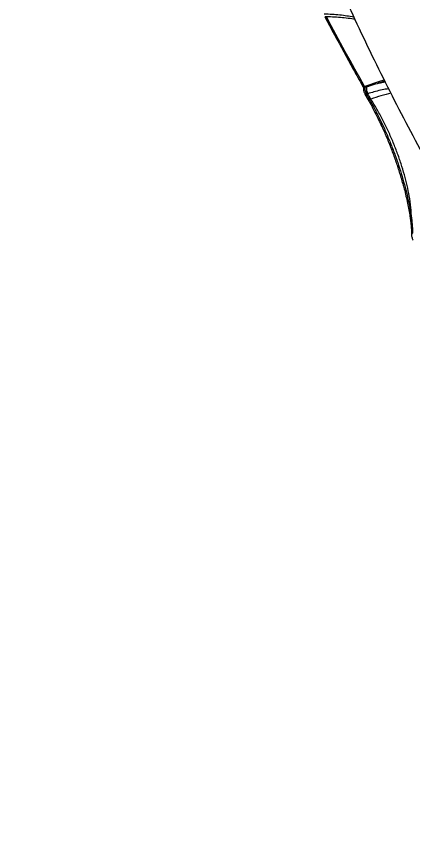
# Model space of a CAD drawing. Header units: millimetres. Extents: x -8092 to 6423, y -6886 to 5604.
# Drawn here: x -509.9 to -328.6, y -2659.3 to -2281 of the extents above; entities that cross this region are included whole.
import ezdxf

# ---------------------------------------------------------------- set-up
doc = ezdxf.new("R2010")
doc.units = ezdxf.units.MM
for name, color, linetype in [('DIKOM_ОБЪЕКТ', 7, 'Continuous'), ('DIKOM_РАЗМЕР_ЗОНА', 7, 'Continuous'), ('DIKOM_РАЗМЕР_ОБЪЕКТА', 7, 'Continuous')]:
    doc.layers.add(name, color=color, linetype=linetype)
doc.styles.add('style1', font='arial.ttf', dxfattribs={"width": 0.8})
doc.dimstyles.new('1-50', dxfattribs={"dimtxt": 300, "dimasz": 200, "dimexe": 100, "dimexo": 0, "dimgap": 100, "dimtad": 1, "dimtxsty": 'style1', "dimcen": 200, "dimclrd": 7, "dimclre": 7, "dimclrt": 7, "dimadec": 1, "dimazin": 2, "dimtfac": 1, "dimtmove": 0, "dimatfit": 2, "dimfxl": 0, "dimlwd": 25, "dimlwe": 18, "dimarcsym": 0})

# ---------------------------------------------------------------- blocks, each defined once
blk = doc.blocks.new('*D9')
at = {"layer": 'Defpoints', "color": 0, "transparency": 16777216}
for p in [(-8092.06, -86.27), (4664.84, -1471.84), (4664.84, -6785.92)]:
    blk.add_point(p, dxfattribs=at)
at = {"layer": 'DIKOM_РАЗМЕР_ЗОНА', "color": 7, "lineweight": 18, "transparency": 16777216}
for p, q in [((-8092.06, -86.27), (-8092.06, -6885.92)), ((4664.84, -1471.84), (4664.84, -6885.92))]:
    blk.add_line(p, q, dxfattribs=at)
at = {"layer": 'DIKOM_РАЗМЕР_ЗОНА', "color": 7, "lineweight": 25, "transparency": 16777216}
blk.add_line((-7892.06, -6785.92), (4464.84, -6785.92), dxfattribs=at)
at = {"layer": 'DIKOM_РАЗМЕР_ЗОНА', "color": 7, "transparency": 16777216}
for points in [[(-7892.06, -6752.58), (-7892.06, -6819.25), (-8092.06, -6785.92)], [(4464.84, -6752.58), (4464.84, -6819.25), (4664.84, -6785.92)]]:
    blk.add_solid(points, dxfattribs=at)
at = {"layer": 'DIKOM_РАЗМЕР_ЗОНА', "color": 7, "transparency": 16777216, "insert": (-2159.84, -6532.75), "char_height": 300, "attachment_point": 5, "style": 'style1'}
blk.add_mtext('12760', dxfattribs=at)
blk = doc.blocks.new('*D11')
at = {"layer": 'Defpoints', "color": 0, "transparency": 16777216}
for p in [(-6092.06, -310.77), (2568.27, -2361.54), (2568.27, -4925.78)]:
    blk.add_point(p, dxfattribs=at)
at = {"layer": 'DIKOM_РАЗМЕР_ОБЪЕКТА', "color": 7, "lineweight": 18, "transparency": 16777216}
for p, q in [((-6092.06, -310.77), (-6092.06, -5025.78)), ((2568.27, -2361.54), (2568.27, -5025.78))]:
    blk.add_line(p, q, dxfattribs=at)
at = {"layer": 'DIKOM_РАЗМЕР_ОБЪЕКТА', "color": 7, "lineweight": 25, "transparency": 16777216}
blk.add_line((-5892.06, -4925.78), (2368.27, -4925.78), dxfattribs=at)
at = {"layer": 'DIKOM_РАЗМЕР_ОБЪЕКТА', "color": 7, "transparency": 16777216}
for points in [[(-5892.06, -4892.44), (-5892.06, -4959.11), (-6092.06, -4925.78)], [(2368.27, -4892.44), (2368.27, -4959.11), (2568.27, -4925.78)]]:
    blk.add_solid(points, dxfattribs=at)
at = {"layer": 'DIKOM_РАЗМЕР_ОБЪЕКТА', "color": 7, "transparency": 16777216, "insert": (-2605.9, -4672.61), "char_height": 300, "attachment_point": 5, "style": 'style1'}
blk.add_mtext('8660', dxfattribs=at)

msp = doc.modelspace()

# ---------------------------------------------------------------- linework, layer by layer
at = {"layer": 'DIKOM_ОБЪЕКТ', "color": 7, "linetype": 'Continuous', "lineweight": 15}
for p, q in [((-349.886, -2312.73), (-344.092, -2310.874)), ((-344.092, -2310.874), (-341.62, -2310.098)), ((-341.313, -2310.701), (-343.971, -2311.535)), ((-343.971, -2311.535), (-341.169, -2310.986)), ((-350.682, -2312.98), (-349.886, -2312.73)), ((-349.754, -2313.343), (-350.449, -2313.562)), ((-350.378, -2316.582), (-350.382, -2316.575)), ((-350.378, -2316.582), (-348.912, -2319.145)), ((-349.093, -2316.409), (-349.683, -2316.594)), ((-348.219, -2319.155), (-347.661, -2318.914)), ((-329.56, -2374.109), (-329.56, -2374.144))]:
    msp.add_line(p, q, dxfattribs=at)
at = {"layer": 'DIKOM_ОБЪЕКТ', "color": 7, "linetype": 'Continuous', "lineweight": 15, "flags": 128}
for points in [[(-368.102, -2281.045), (-365.987, -2285.058), (-363.854, -2289.065), (-361.704, -2293.066), (-359.535, -2297.061), (-357.348, -2301.05), (-355.144, -2305.033), (-352.922, -2309.01), (-350.682, -2312.98)], [(-350.682, -2312.98), (-350.845, -2313.031), (-350.996, -2313.061), (-351.13, -2313.07), (-351.24, -2313.057), (-351.323, -2313.022), (-351.377, -2312.968), (-351.378, -2312.965)], [(-349.683, -2316.594), (-349.845, -2316.645), (-349.996, -2316.676), (-350.129, -2316.686), (-350.239, -2316.673), (-350.322, -2316.64), (-350.376, -2316.585), (-350.378, -2316.582)], [(-349.683, -2316.594), (-349.5, -2316.914), (-349.317, -2317.235), (-349.135, -2317.555), (-348.952, -2317.875), (-348.768, -2318.195), (-348.585, -2318.515), (-348.402, -2318.835), (-348.219, -2319.155)], [(-347.661, -2318.914), (-347.84, -2318.601), (-348.019, -2318.288), (-348.199, -2317.975), (-348.378, -2317.662), (-348.557, -2317.349), (-348.735, -2317.036), (-348.914, -2316.722), (-349.093, -2316.409)], [(-348.894, -2319.17), (-348.911, -2319.148), (-348.912, -2319.145)], [(-329.078, -2381.075), (-329.08, -2381.102), (-329.081, -2381.135)]]:
    msp.add_lwpolyline(points, dxfattribs=at)
at = {"layer": 'DIKOM_ОБЪЕКТ', "color": 7, "linetype": 'Continuous', "lineweight": 15}
for centre, radius, start, end in [((-344.989, -2311.379), 1.03, 351.3017, 29.38571), ((-350.255, -2314.296), 0.76, 104.82441, 171.4523), ((-350.893, -2313.268), 1.141, 356.2304, 28.11659), ((-344.054, -2313.718), 5.713, 176.23742, 208.10222), ((-323.64, -2383.35), 68.768, 102.39435, 110.44464), ((-348.57, -2318.571), 0.681, 241.55849, 301.02854), ((-328.796, -2374.184), 0.768, 113.32833, 174.39609), ((-328.236, -2381.173), 0.848, 117.41218, 173.40641)]:
    msp.add_arc(centre, radius, start, end, dxfattribs=at)
for points, knots in [([(-445.541, -1963.676), (-445.418, -1964.822), (-444.667, -1971.808), (-442.983, -1984.617), (-440.473, -2002.101), (-437.622, -2019.566), (-434.466, -2037.008), (-430.996, -2054.423), (-427.215, -2071.806), (-423.124, -2089.152), (-418.722, -2106.456), (-414.012, -2123.714), (-408.994, -2140.922), (-403.669, -2158.073), (-398.038, -2175.164), (-392.103, -2192.19), (-385.865, -2209.147), (-379.325, -2226.028), (-372.485, -2242.83), (-365.347, -2259.548), (-357.912, -2276.178), (-350.182, -2292.713), (-342.16, -2309.151), (-333.847, -2325.486), (-325.241, -2341.711), (-316.584, -2357.442), (-310.664, -2367.7), (-307.814, -2372.638)], [0, 0, 0, 0, 0.0080361, 0.0490173, 0.0900368, 0.131096, 0.172195, 0.2133347, 0.2545161, 0.2957397, 0.3370051, 0.3783136, 0.419665, 0.4610598, 0.5024979, 0.543979, 0.5855033, 0.6270707, 0.6686811, 0.7103338, 0.7520284, 0.7937646, 0.8355422, 0.8773601, 0.9192172, 0.9611141, 1, 1, 1, 1]), ([(-369.086, -2279.764), (-366.658, -2279.851), (-361.94, -2280.02), (-357.622, -2280.789), (-355.525, -2281.163)], [0, 0, 0, 0, 0.5144637, 1, 1, 1, 1]), ([(-368.814, -2281.002), (-367.346, -2283.784), (-363.089, -2291.85), (-357.273, -2302.505), (-352.852, -2310.35), (-351.378, -2312.966)], [0, 0, 0, 0, 0.2597915, 0.7532301, 1, 1, 1, 1]), ([(-368.669, -2281.057), (-368.134, -2281.053), (-366.357, -2281.042), (-363.397, -2281.184), (-359.827, -2281.489), (-357.028, -2281.836), (-355.482, -2282.128), (-355.035, -2282.212)], [0, 0, 0, 0, 0.11169504, 0.37139869, 0.63244962, 0.89374563, 1, 1, 1, 1]), ([(-351.378, -2312.97), (-351.368, -2312.986), (-351.316, -2313.072), (-351.214, -2313.293), (-351.101, -2313.603), (-351.03, -2313.891), (-351.005, -2314.078), (-351.005, -2314.172), (-351.005, -2314.173), (-351.005, -2314.173)], [0, 0, 0, 0, 0.0438564, 0.2328868, 0.4424883, 0.6550296, 0.813454, 0.9383135, 1, 1, 1, 1]), ([(-350.992, -2314.185), (-351.003, -2314.284), (-351.039, -2314.618), (-350.956, -2315.143), (-350.802, -2315.572), (-350.745, -2315.733)], [0, 0, 0, 0, 0.2082341, 0.7021081, 1, 1, 1, 1]), ([(-350.682, -2312.98), (-350.652, -2313.026), (-350.592, -2313.119), (-350.519, -2313.277), (-350.468, -2313.425), (-350.451, -2313.516), (-350.449, -2313.556), (-350.449, -2313.562)], [0, 0, 0, 0, 0.2403053, 0.4811818, 0.7222253, 0.9627017, 1, 1, 1, 1]), ([(-350.449, -2313.562), (-350.452, -2313.589), (-350.475, -2313.796), (-350.458, -2314.274), (-350.306, -2315.05), (-350.042, -2315.871), (-349.802, -2316.353), (-349.683, -2316.594)], [0, 0, 0, 0, 0.0370824, 0.2779554, 0.5187671, 0.759367, 1, 1, 1, 1]), ([(-343.971, -2311.535), (-344.267, -2311.625), (-345.747, -2312.074), (-347.667, -2312.688), (-349.306, -2313.203), (-349.754, -2313.343)], [0, 0, 0, 0, 0.1536577, 0.7683023, 1, 1, 1, 1]), ([(-339.545, -2314.177), (-339.831, -2314.21), (-341.907, -2314.449), (-345.173, -2315.252), (-348.146, -2316.13), (-349.093, -2316.409)], [0, 0, 0, 0, 0.0983357, 0.7129713, 1, 1, 1, 1]), ([(-350.745, -2315.733), (-350.711, -2315.843), (-350.621, -2316.143), (-350.468, -2316.404), (-350.371, -2316.568)], [0, 0, 0, 0, 0.3689762, 1, 1, 1, 1]), ([(-329.1, -2373.479), (-329.17, -2371.885), (-329.31, -2368.696), (-330.029, -2363.623), (-331.04, -2358.564), (-332.291, -2353.598), (-333.818, -2348.507), (-335.613, -2343.349), (-337.648, -2338.192), (-339.895, -2333.099), (-342.335, -2328.148), (-344.923, -2323.365), (-346.749, -2320.396), (-347.661, -2318.914)], [0, 0, 0, 0, 0.1033742, 0.2067488, 0.2946067, 0.3827369, 0.4705909, 0.5587497, 0.6471823, 0.7353368, 0.8234675, 0.911871, 1, 1, 1, 1]), ([(-348.941, -2319.201), (-348.647, -2319.712), (-347.739, -2321.287), (-346.251, -2324.087), (-344.552, -2327.423), (-343.487, -2329.684), (-342.988, -2330.745)], [0, 0, 0, 0, 0.1423775, 0.4390562, 0.7369306, 1, 1, 1, 1]), ([(-348.219, -2319.155), (-347.371, -2320.677), (-345.673, -2323.725), (-343.238, -2328.617), (-340.918, -2333.666), (-338.751, -2338.84), (-336.752, -2344.057), (-334.942, -2349.249), (-333.346, -2354.34), (-331.964, -2359.271), (-330.757, -2364.194), (-329.754, -2369.03), (-329.318, -2371.996), (-329.1, -2373.479)], [0, 0, 0, 0, 0.0886912, 0.1776677, 0.2663582, 0.3550649, 0.4440571, 0.5327637, 0.6211397, 0.7098005, 0.798177, 0.8990888, 1, 1, 1, 1]), ([(-332.933, -2357.879), (-333.205, -2356.886), (-333.932, -2354.229), (-335.365, -2349.708), (-337.202, -2344.411), (-339.249, -2339.085), (-341.161, -2334.469), (-342.444, -2331.716), (-342.931, -2330.67)], [0, 0, 0, 0, 0.11424721, 0.30567093, 0.49772369, 0.69039114, 0.88244425, 1, 1, 1, 1]), ([(-333.022, -2357.759), (-332.818, -2358.499), (-332.294, -2360.399), (-331.576, -2363.343), (-330.853, -2366.588), (-330.257, -2369.681), (-329.832, -2372.205), (-329.655, -2373.609), (-329.591, -2374.111)], [0, 0, 0, 0, 0.1216482, 0.3123211, 0.5045515, 0.6978947, 0.8918198, 1, 1, 1, 1]), ([(-329.567, -2374.144), (-329.479, -2374.851), (-329.282, -2376.437), (-329.13, -2378.62), (-329.061, -2380.229), (-329.088, -2380.961), (-329.092, -2381.076)], [0, 0, 0, 0, 0.268962, 0.6038961, 0.9381744, 1, 1, 1, 1]), ([(-329.1, -2373.479), (-328.954, -2374.754), (-328.66, -2377.322), (-328.638, -2379.382), (-328.626, -2380.42)], [0, 0, 0, 0, 0.4964848, 1, 1, 1, 1]), ([(-329.07, -2381.135), (-329.073, -2381.195), (-329.09, -2381.5), (-328.979, -2382.027), (-328.747, -2382.756), (-328.514, -2383.303), (-328.359, -2383.56), (-328.319, -2383.625)], [0, 0, 0, 0, 0.0842779, 0.4267094, 0.693767, 0.9216141, 1, 1, 1, 1])]:
    msp.add_open_spline(points, degree=3, knots=knots, dxfattribs=at)

# ---------------------------------------------------------------- dimensions: what is measured, and where the dimension line sits
at = {"layer": 'DIKOM_РАЗМЕР_ЗОНА'}
dim = msp.add_linear_dim(base=(4664.839, -6785.918), p1=(-8092.064, -86.271), p2=(4664.839, -1471.84), text='12760', dimstyle='1-50', dxfattribs=at)
dim.commit()
dim.dimension.update_dxf_attribs({"geometry": '*D9', "text_midpoint": (-2159.843, -6785.918), "dimtype": 160})
at = {"layer": 'DIKOM_РАЗМЕР_ОБЪЕКТА'}
dim = msp.add_linear_dim(base=(2568.274, -4925.777), p1=(-6092.064, -310.768), p2=(2568.274, -2361.54), text='8660', dimstyle='1-50', dxfattribs=at)
dim.commit()
dim.dimension.update_dxf_attribs({"geometry": '*D11', "text_midpoint": (-2605.904, -4925.777), "dimtype": 160})

doc.saveas('drawing.dxf')
